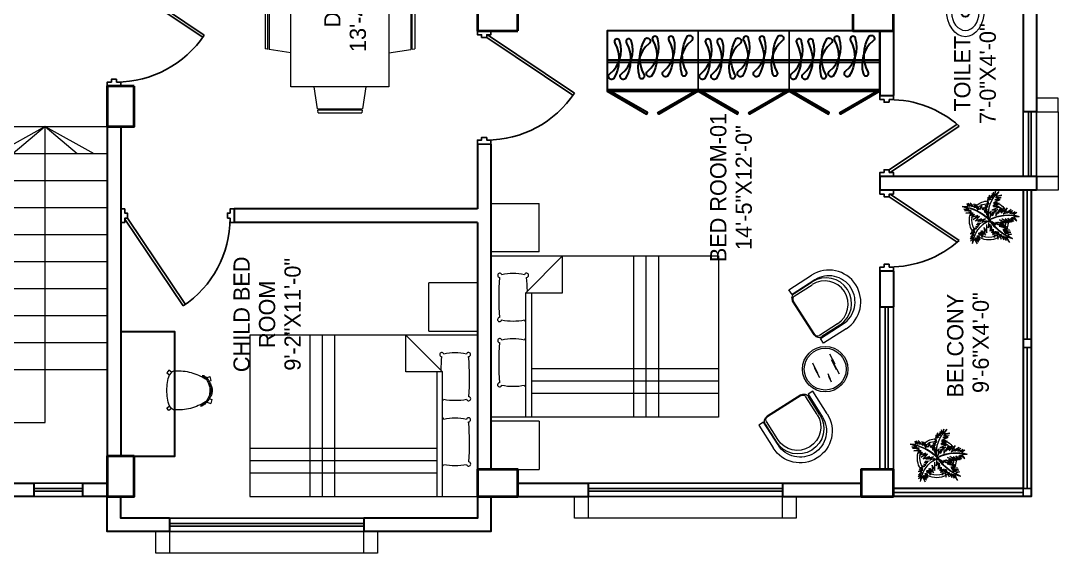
# Model space of a CAD drawing. Header units: inches. Extents: x -54558 to 35158, y -4190 to 41945.
# Drawn here: x -53897.2 to -53513.2, y 4150.1 to 4347.3 of the extents above; entities that cross this region are included whole.
import ezdxf

# ---------------------------------------------------------------- set-up
doc = ezdxf.new("R2010")
doc.units = ezdxf.units.IN
doc.header["$MEASUREMENT"] = 0
doc.linetypes.add('1054-EXTOPO$0$5m_plan_pc_00$0$801', pattern=[6.75, 5.625, -0.375, 0.375, -0.375])
doc.layers.get('0').update_dxf_attribs({"true_color": 0xe4c8de})
for name, color, linetype in [('A-ANNO-TEXT', 7, 'Continuous'), ('DIM', 9, 'Continuous'), ('door', 34, 'Continuous')]:
    doc.layers.add(name, color=color, linetype=linetype)
for name, color, linetype, lineweight in [('A-FURN-FIXD', 44, 'Continuous', 9), ('A_WALL', 7, 'Continuous', 30), ('colum', 241, 'Continuous', 40), ('illustr-TOILET FIXTURE', 7, 'Continuous', 0), ('illustr-TREE', 113, 'Continuous', 0), ('railing', 6, 'Continuous', 5), ('sanshade', 252, 'Continuous', 5), ('Stair', 44, 'Continuous', 13), ('thin', 251, 'Continuous', 20), ('Ver', 144, 'Continuous', 30), ('Wall-02', 7, 'Continuous', 30), ('windo', 140, 'Continuous', 25)]:
    doc.layers.add(name, color=color, linetype=linetype, lineweight=lineweight)
doc.layers.add('illustr-FURNITURE', color=7, linetype='Continuous', lineweight=0, true_color=0x000000)
doc.styles.get("Standard").update_dxf_attribs({"font": 'ARIALN.TTF'})

# ---------------------------------------------------------------- blocks, each defined once
blk = doc.blocks.new('tyer')
at = {"layer": 'sanshade'}
for points in [[(-25800.79, -9018.32), (-25792.79, -9018.32), (-25792.79, -9023.32), (-25800.79, -9023.32)], [(-25800.79, -9018.32), (-25792.79, -9018.32), (-25792.79, -9100.32), (-25800.79, -9100.32)], [(-25800.79, -9095.32), (-25792.79, -9095.32), (-25792.79, -9100.32), (-25800.79, -9100.32)]]:
    blk.add_lwpolyline(points, close=True, dxfattribs=at)
blk = doc.blocks.new('tw4')
at = {"layer": 'sanshade'}
for points in [[(-25480.79, -8923.32), (-25472.79, -8923.32), (-25472.79, -8928.32), (-25480.79, -8928.32)], [(-25480.79, -8928.32), (-25472.79, -8928.32), (-25472.79, -8952.32), (-25480.79, -8952.32)], [(-25480.79, -8957.32), (-25472.79, -8957.32), (-25472.79, -8952.32), (-25480.79, -8952.32)]]:
    blk.add_lwpolyline(points, close=True, dxfattribs=at)
blk = doc.blocks.new('fjfds')
at = {"layer": 'railing'}
for p, q in [((-25748.79, -8794.32), (-25748.79, -8804.32)), ((-25748.79, -8794.32), (-25652.79, -8794.32)), ((-25745.79, -8797.32), (-25745.79, -8801.32)), ((-25745.79, -8797.32), (-25655.79, -8797.32)), ((-25655.79, -8797.32), (-25655.79, -8804.32)), ((-25652.79, -8794.32), (-25652.79, -8804.32)), ((-25748.79, -8804.32), (-25655.79, -8804.32)), ((-25745.79, -8801.32), (-25655.79, -8801.32)), ((-25655.79, -8804.32), (-25652.79, -8804.32))]:
    blk.add_line(p, q, dxfattribs=at)
at = {"layer": 'Stair'}
for p, q in [((-25745.79, -8753.32), (-25745.79, -8794.32)), ((-25735.79, -8753.32), (-25735.79, -8794.32)), ((-25725.79, -8753.32), (-25725.79, -8794.32)), ((-25715.79, -8753.32), (-25715.79, -8794.32)), ((-25705.79, -8753.32), (-25705.79, -8794.32)), ((-25695.79, -8753.32), (-25695.79, -8794.32)), ((-25685.79, -8753.32), (-25685.79, -8794.32)), ((-25675.79, -8753.32), (-25675.79, -8794.32)), ((-25665.79, -8753.32), (-25665.79, -8794.32)), ((-25655.79, -8753.32), (-25655.79, -8794.32)), ((-25765.34, -8773.82), (-25646.9, -8773.82)), ((-25765.34, -8773.82), (-25765.34, -8822.32)), ((-25745.79, -8804.32), (-25745.79, -8845.32)), ((-25735.79, -8804.32), (-25735.79, -8845.32)), ((-25725.79, -8804.32), (-25725.79, -8845.32)), ((-25715.79, -8804.32), (-25715.79, -8845.32)), ((-25705.79, -8804.32), (-25705.79, -8845.32)), ((-25695.79, -8804.32), (-25695.79, -8845.32)), ((-25685.79, -8804.32), (-25685.79, -8845.32)), ((-25675.79, -8804.32), (-25675.79, -8845.32)), ((-25665.79, -8804.32), (-25665.79, -8845.32)), ((-25655.79, -8822.32), (-25665.79, -8804.32)), ((-25655.79, -8804.32), (-25655.79, -8845.32)), ((-25655.79, -8822.32), (-25665.79, -8810.47)), ((-25765.34, -8822.32), (-25655.79, -8822.32)), ((-25655.79, -8822.32), (-25665.79, -8840.32)), ((-25655.79, -8822.32), (-25665.79, -8834.17))]:
    blk.add_line(p, q, dxfattribs=at)
blk.add_circle((-25655.79, -8773.82), 1.51, dxfattribs=at)
blk = doc.blocks.new('efre')
at = {"layer": 'door'}
for p, q in [((10922.87, 10339.43), (10901.44, 10307.52)), ((10923.87, 10339.12), (10902.26, 10306.96))]:
    blk.add_line(p, q, dxfattribs=at)
for points in [[(10885.87, 10339.43), (10884.87, 10339.43), (10884.87, 10337.89), (10883.37, 10337.89), (10883.37, 10342.89), (10884.87, 10342.89), (10884.87, 10341.35), (10885.87, 10341.35)], [(10922.87, 10339.43), (10923.87, 10339.43), (10923.87, 10337.89), (10925.37, 10337.89), (10925.37, 10342.89), (10923.87, 10342.89), (10923.87, 10341.35), (10922.87, 10341.35)]]:
    blk.add_lwpolyline(points, close=True, dxfattribs=at)
blk.add_arc((10923.87, 10339.43), 39, 180, 236.3642, dxfattribs=at)
blk = doc.blocks.new('FURN_GEN_017')
at = {"layer": 'illustr-FURNITURE', "color": 251, "true_color": 0x636466}
for p, q in [((-12940.92, 14464.51), (-12942.17, 14456.51)), ((-12940.91, 14464.51), (-12924.44, 14464.51)), ((-12940.68, 14466.01), (-12940.84, 14465.01)), ((-12924.52, 14465.01), (-12940.84, 14465.01)), ((-12940.68, 14466.01), (-12924.68, 14466.01)), ((-12924.53, 14465.01), (-12924.68, 14466.01)), ((-12923.2, 14456.51), (-12924.45, 14464.51)), ((-12912.92, 14464.51), (-12914.17, 14456.51)), ((-12912.91, 14464.51), (-12896.44, 14464.51)), ((-12912.68, 14466.01), (-12912.84, 14465.01)), ((-12896.52, 14465.01), (-12912.84, 14465.01)), ((-12912.68, 14466.01), (-12896.68, 14466.01)), ((-12896.53, 14465.01), (-12896.68, 14466.01)), ((-12895.2, 14456.51), (-12896.45, 14464.51)), ((-12882.68, 14456.51), (-12954.68, 14456.51)), ((-12954.68, 14456.51), (-12954.68, 14420.51)), ((-12882.68, 14420.51), (-12882.68, 14456.51)), ((-12962.68, 14446.75), (-12954.68, 14448)), ((-12874.68, 14446.75), (-12882.68, 14448)), ((-12964.18, 14446.51), (-12963.18, 14446.67)), ((-12964.18, 14446.51), (-12964.18, 14430.51)), ((-12963.18, 14430.36), (-12963.18, 14446.67)), ((-12962.68, 14446.74), (-12962.68, 14430.27)), ((-12874.68, 14446.74), (-12874.68, 14430.27)), ((-12873.18, 14446.51), (-12874.18, 14446.67)), ((-12874.18, 14430.36), (-12874.18, 14446.67)), ((-12873.18, 14446.51), (-12873.18, 14430.51)), ((-12963.18, 14430.36), (-12964.18, 14430.51)), ((-12954.68, 14429.03), (-12962.68, 14430.28)), ((-12882.68, 14429.03), (-12874.68, 14430.28)), ((-12874.18, 14430.36), (-12873.18, 14430.51)), ((-12954.68, 14420.51), (-12882.68, 14420.51)), ((-12940.92, 14412.51), (-12942.17, 14420.52)), ((-12923.2, 14420.52), (-12924.45, 14412.51)), ((-12912.92, 14412.51), (-12914.17, 14420.52)), ((-12895.2, 14420.52), (-12896.45, 14412.51)), ((-12940.91, 14412.51), (-12924.44, 14412.51)), ((-12940.68, 14411.01), (-12940.84, 14412.01)), ((-12924.52, 14412.01), (-12940.84, 14412.01)), ((-12940.68, 14411.01), (-12924.68, 14411.01)), ((-12924.53, 14412.01), (-12924.68, 14411.01)), ((-12912.91, 14412.51), (-12896.44, 14412.51)), ((-12896.52, 14412.01), (-12912.84, 14412.01)), ((-12912.68, 14411.01), (-12912.84, 14412.01)), ((-12912.68, 14411.01), (-12896.68, 14411.01)), ((-12896.53, 14412.01), (-12896.68, 14411.01))]:
    blk.add_line(p, q, dxfattribs=at)
blk = doc.blocks.new('ref')
at = {"layer": 'illustr-FURNITURE', "color": 1}
for p, q in [((10741.37, 10194.33), (10741.37, 10176.37)), ((10741.37, 10194.33), (10759.22, 10194.33)), ((10759.22, 10176.37), (10759.22, 10194.33)), ((10759.27, 10194.28), (10759.22, 10194.28)), ((10760.72, 10194.3), (10820.47, 10194.3)), ((10760.72, 10110.03), (10760.72, 10194.3)), ((10820.47, 10194.3), (10820.47, 10110.03)), ((10821.92, 10194.28), (10821.97, 10194.28)), ((10821.97, 10176.37), (10821.97, 10194.33)), ((10839.83, 10194.33), (10821.97, 10194.33)), ((10839.83, 10194.33), (10839.83, 10176.37)), ((10760.72, 10181.41), (10806.86, 10181.41)), ((10820.47, 10167.8), (10806.86, 10181.41)), ((10806.86, 10181.41), (10806.86, 10167.8)), ((10759.22, 10176.37), (10741.37, 10176.37)), ((10806.86, 10179.26), (10760.72, 10179.26)), ((10769.48, 10110.03), (10769.48, 10179.26)), ((10774.06, 10110.03), (10774.06, 10179.26)), ((10778.65, 10110.03), (10778.65, 10179.26)), ((10821.97, 10176.37), (10839.83, 10176.37)), ((10806.86, 10167.8), (10820.47, 10167.8)), ((10820.47, 10141.48), (10760.72, 10141.48)), ((10820.47, 10136.9), (10760.72, 10136.9)), ((10820.47, 10132.31), (10760.72, 10132.31)), ((10820.47, 10110.03), (10760.72, 10110.03))]:
    blk.add_line(p, q, dxfattribs=at)
for centre, radius, start, end in [((10772.75, 10191.06), 0.776, 4.8213, 258.2519), ((10780.6, 10102.6), 88.81, 84.9917, 94.5708), ((10789.13, 10191), 0.776, 283.7421, 174.7412), ((10796.93, 10191.06), 0.776, 4.8213, 258.2519), ((10804.78, 10102.6), 88.81, 84.9917, 94.5708), ((10813.3, 10191), 0.776, 283.7421, 174.7412), ((10794.88, 10186.07), 22.68, 169.2326, 190.7674), ((10770.58, 10186.07), 19.19, 347.4169, 12.5831), ((10819.05, 10186.07), 22.68, 169.2326, 190.7674), ((10794.76, 10186.07), 19.19, 347.4169, 12.5831), ((10772.75, 10181.07), 0.776, 101.7481, 154.1337), ((10789.13, 10181.13), 0.776, 20.8386, 76.2579), ((10796.93, 10181.07), 0.776, 101.7481, 154.1337), ((10804.78, 10269.53), 88.81, 271.7617, 275.0083), ((10813.3, 10181.13), 0.776, 185.2588, 76.2579)]:
    blk.add_arc(centre, radius, start, end, dxfattribs=at)
blk = doc.blocks.new('www')
at = {"layer": 'illustr-FURNITURE', "color": 1}
for p, q in [((10806.97, 10296.75), (10747.22, 10296.75)), ((10747.22, 10296.75), (10747.22, 10212.48)), ((10755.98, 10296.75), (10755.98, 10227.52)), ((10760.57, 10296.75), (10760.57, 10227.52)), ((10765.15, 10296.75), (10765.15, 10227.52)), ((10806.97, 10212.48), (10806.97, 10296.75)), ((10806.97, 10274.46), (10747.22, 10274.46)), ((10806.97, 10269.88), (10747.22, 10269.88)), ((10806.97, 10265.3), (10747.22, 10265.3)), ((10793.37, 10238.98), (10806.97, 10238.98)), ((10806.97, 10238.98), (10793.37, 10225.37)), ((10793.37, 10225.37), (10793.37, 10238.98)), ((10808.47, 10230.4), (10808.47, 10212.45)), ((10808.47, 10230.4), (10826.33, 10230.4)), ((10826.33, 10212.45), (10826.33, 10230.4)), ((10793.37, 10227.52), (10747.22, 10227.52)), ((10747.22, 10225.37), (10793.37, 10225.37)), ((10747.22, 10212.48), (10806.97, 10212.48)), ((10808.43, 10212.5), (10808.47, 10212.5)), ((10826.33, 10212.45), (10808.47, 10212.45))]:
    blk.add_line(p, q, dxfattribs=at)
for centre, radius, start, end in [((10791.28, 10137.25), 88.81, 84.9917, 88.2383), ((10799.81, 10225.65), 0.776, 283.7421, 174.7412), ((10759.25, 10225.71), 0.776, 205.8663, 258.2519), ((10781.38, 10220.71), 22.68, 169.2326, 190.7674), ((10775.63, 10225.65), 0.776, 283.7421, 339.1614), ((10757.08, 10220.71), 19.19, 347.4169, 12.5831), ((10783.43, 10225.71), 0.776, 205.8663, 258.2519), ((10805.55, 10220.71), 22.68, 169.2326, 190.7674), ((10781.26, 10220.71), 19.19, 347.4169, 12.5831), ((10759.25, 10215.71), 0.776, 101.7481, 355.1787), ((10767.1, 10304.18), 88.81, 265.4292, 275.0083), ((10775.63, 10215.78), 0.776, 185.2588, 76.2579), ((10783.43, 10215.71), 0.776, 101.7481, 355.1787), ((10791.28, 10304.18), 88.81, 265.4292, 275.0083), ((10799.81, 10215.78), 0.776, 185.2588, 76.2579)]:
    blk.add_arc(centre, radius, start, end, dxfattribs=at)
blk = doc.blocks.new('214-151')
at = {"layer": 'A-FURN-FIXD', "linetype": '1054-EXTOPO$0$5m_plan_pc_00$0$801', "ltscale": 200, "transparency": 33554687}
for p, q in [((3549044, -189697), (3549020, -189729)), ((3549068, -189685), (3549044, -189697)), ((3549074, -189684), (3549068, -189685)), ((3549461, -189773), (3549511, -189757)), ((3549491, -189816), (3549523, -189806)), ((3549523, -189806), (3549511, -189757)), ((3548990, -189892), (3548990, -189935)), ((3549456, -190064), (3549502, -190078)), ((3549488, -190021), (3549515, -190029)), ((3549515, -190029), (3549502, -190078)), ((3549044, -190130), (3549020, -190098)), ((3549068, -190142), (3549044, -190130)), ((3549088, -190145), (3549068, -190142))]:
    blk.add_line(p, q, dxfattribs=at)
for points in [[(3549042, -189699), (3549014, -189675), (3548990, -189704), (3549020, -189730)], [(3549043, -190128), (3549014, -190152), (3548990, -190123), (3549020, -190097)]]:
    blk.add_lwpolyline(points, dxfattribs=at)
for centre, radius, start, end in [((3549120, -190283), 601, 56.9331, 94.4004), ((3549562, -189914), 573, 161.2442, 198.7295), ((3549397, -189753), 25.6, 48.1403, 108.2349), ((3549286, -189916), 213, 305.0364, 61.3583), ((3549302, -189916), 213, 305.0364, 61.3583), ((3549366, -189914), 159, 57.5277, 58.5623), ((3549366, -189914), 159, 325.8028, 37.5555), ((3549120, -189545), 601, 266.8766, 303.0669), ((3549417, -190072), 19.8, 246.1346, 318.4705), ((3549366, -189914), 159, 301.9687, 305.1543)]:
    blk.add_arc(centre, radius, start, end, dxfattribs=at)
blk = doc.blocks.new('FF')
at = {"lineweight": 30}
blk.add_circle((41709, 5735), 50, dxfattribs=at)
at = {"layer": 'illustr-TOILET FIXTURE'}
for p, q in [((41521, 5422), (41896, 5422)), ((41546, 5472), (41871, 5472)), ((41496, 5397), (41496, 5297)), ((41921, 5397), (41921, 5297)), ((41521, 5272), (41896, 5272))]:
    blk.add_line(p, q, dxfattribs=at)
for centre, start, end in [((41521, 5397), 90, 180), ((41896, 5397), 0, 90), ((41521, 5297), 180, 270), ((41896, 5297), 270, 0)]:
    blk.add_arc(centre, 25, start, end, dxfattribs=at)
at = {"layer": 'illustr-TOILET FIXTURE', "extrusion": (0, 0, -1)}
for centre, major_axis, ratio, start_param, end_param in [((41709, 5697), (0, -325), 0.692308, 0.806114, 5.477071), ((41709, 5735), (0, -212), 0.764706, 3.141593, 9.424778)]:
    blk.add_ellipse(centre, major_axis=major_axis, ratio=ratio, start_param=start_param, end_param=end_param, dxfattribs=at)
blk = doc.blocks.new('LJH')
at = {"color": 0}
for p, q in [((11325.4, 10234.99), (11291.75, 10234.99)), ((11325.4, 10234.24), (11291.75, 10234.24)), ((11359.05, 10234.99), (11325.4, 10234.99)), ((11359.05, 10234.24), (11325.4, 10234.24)), ((11392.7, 10234.99), (11359.05, 10234.99)), ((11392.7, 10234.24), (11359.05, 10234.24))]:
    blk.add_line(p, q, dxfattribs=at)
for points in [[(11296.1, 10230.65, 0.267392), (11295.61, 10243.91, 1.049005), (11294.36, 10241.96, -0.295269), (11297.93, 10230.07, -1.314488), (11296.1, 10230.65)], [(11302.59, 10242.25, 0.267392), (11303.08, 10228.99, 1.049005), (11304.33, 10230.95, -0.295269), (11300.75, 10242.83, -1.314488), (11302.59, 10242.25)], [(11308.53, 10242.25, 0.267392), (11309.02, 10228.99, 1.049005), (11310.27, 10230.95, -0.295269), (11306.69, 10242.83, -1.314488), (11308.53, 10242.25)], [(11311.74, 10229.67, 0.267392), (11311.25, 10242.93, 1.049005), (11310, 10240.97, -0.295269), (11313.58, 10229.09, -1.314488), (11311.74, 10229.67)], [(11318.23, 10241.27, 0.267392), (11318.72, 10228.01, 1.049005), (11319.97, 10229.97, -0.295269), (11316.4, 10241.85, -1.314488), (11318.23, 10241.27)], [(11322.56, 10241.27, 0.267392), (11323.05, 10228.01, 1.049005), (11324.3, 10229.97, -0.295269), (11320.72, 10241.85, -1.314488), (11322.56, 10241.27)], [(11329.75, 10230.65, 0.267392), (11329.26, 10243.91, 1.049005), (11328.01, 10241.96, -0.295269), (11331.58, 10230.07, -1.314488), (11329.75, 10230.65)], [(11336.24, 10242.25, 0.267392), (11336.73, 10228.99, 1.049005), (11337.98, 10230.95, -0.295269), (11334.41, 10242.83, -1.314488), (11336.24, 10242.25)], [(11342.18, 10242.25, 0.267392), (11342.67, 10228.99, 1.049005), (11343.92, 10230.95, -0.295269), (11340.34, 10242.83, -1.314488), (11342.18, 10242.25)], [(11345.39, 10229.67, 0.267392), (11344.9, 10242.93, 1.049005), (11343.65, 10240.97, -0.295269), (11347.23, 10229.09, -1.314488), (11345.39, 10229.67)], [(11351.89, 10241.27, 0.267392), (11352.38, 10228.01, 1.049005), (11353.62, 10229.97, -0.295269), (11350.05, 10241.85, -1.314488), (11351.89, 10241.27)], [(11356.21, 10241.27, 0.267392), (11356.7, 10228.01, 1.049005), (11357.95, 10229.97, -0.295269), (11354.38, 10241.85, -1.314488), (11356.21, 10241.27)], [(11363.4, 10230.65, 0.267392), (11362.91, 10243.91, 1.049005), (11361.66, 10241.96, -0.295269), (11365.23, 10230.07, -1.314488), (11363.4, 10230.65)], [(11369.89, 10242.25, 0.267392), (11370.38, 10228.99, 1.049005), (11371.63, 10230.95, -0.295269), (11368.06, 10242.83, -1.314488), (11369.89, 10242.25)], [(11375.83, 10242.25, 0.267392), (11376.32, 10228.99, 1.049005), (11377.57, 10230.95, -0.295269), (11373.99, 10242.83, -1.314488), (11375.83, 10242.25)], [(11379.04, 10229.67, 0.267392), (11378.55, 10242.93, 1.049005), (11377.3, 10240.97, -0.295269), (11380.88, 10229.09, -1.314488), (11379.04, 10229.67)], [(11385.54, 10241.27, 0.267392), (11386.03, 10228.01, 1.049005), (11387.28, 10229.97, -0.295269), (11383.7, 10241.85, -1.314488), (11385.54, 10241.27)], [(11389.86, 10241.27, 0.267392), (11390.35, 10228.01, 1.049005), (11391.6, 10229.97, -0.295269), (11388.03, 10241.85, -1.314488), (11389.86, 10241.27)]]:
    blk.add_lwpolyline(points, format="xyb", dxfattribs=at)
at = {"layer": 'A-FURN-FIXD', "lineweight": 30}
for p, q in [((11291.75, 10224), (11392.7, 10224)), ((11392.7, 10223.4), (11291.75, 10223.4))]:
    blk.add_line(p, q, dxfattribs=at)
for points in [[(11291.75, 10245.83), (11392.7, 10245.83), (11392.7, 10223.4), (11291.75, 10223.4)], [(11291.75, 10223.4), (11306.32, 10214.99), (11306.62, 10215.51), (11292.05, 10223.92)], [(11325.4, 10223.4), (11310.83, 10214.99), (11310.53, 10215.51), (11325.1, 10223.92)], [(11325.4, 10223.4), (11339.97, 10214.99), (11340.27, 10215.51), (11325.7, 10223.92)], [(11359.05, 10223.4), (11344.48, 10214.99), (11344.18, 10215.51), (11358.75, 10223.92)], [(11359.05, 10223.4), (11373.62, 10214.99), (11373.92, 10215.51), (11359.35, 10223.92)], [(11392.7, 10223.4), (11378.13, 10214.99), (11377.83, 10215.51), (11392.4, 10223.92)]]:
    blk.add_lwpolyline(points, close=True, dxfattribs=at)
at = {"layer": 'DIM'}
for p, q in [((11291.75, 10223.4), (11291.75, 10245.83)), ((11325.4, 10223.4), (11325.4, 10245.83)), ((11359.05, 10223.4), (11359.05, 10245.83))]:
    blk.add_line(p, q, dxfattribs=at)
blk = doc.blocks.new('armchair')
for p, q in [((10199, 8629), (10495, 8630)), ((10496, 8568), (10199, 8566)), ((10495, 8630), (10496, 8568)), ((10235, 8557, 502), (10469, 8558, 502)), ((10252, 8532, 502), (10486, 8533, 502)), ((10524, 8496, 502), (10526, 8057, 502)), ((10532, 8496, 502), (10534, 8057, 502)), ((10202, 7989), (10499, 7991)), ((10472, 7994, 502), (10238, 7993, 502)), ((10489, 8019, 502), (10255, 8018, 502)), ((10499, 7991), (10499, 7928)), ((10499, 7928), (10203, 7927))]:
    blk.add_line(p, q)
for centre, radius, start, end in [((10201, 8278), 351, 90.2984, 270.2984), ((10201, 8278), 288, 90.2984, 270.2984), ((10237, 8275, 502), 282, 90.2984, 270.2984), ((10253, 8275, 502), 257, 90.2984, 270.2984), ((10469, 8496, 502), 62.7, 0.2984, 90.2984), ((10486, 8496, 502), 37.6, 0.2984, 90.2984), ((10472, 8057, 502), 62.7, 270.2984, 0.2984), ((10488, 8057, 502), 37.6, 270.2984, 0.2984)]:
    blk.add_arc(centre, radius, start, end)
blk = doc.blocks.new('tea table')
for p, q in [((10147, 8997), (10106, 9053)), ((10162, 8970), (10121, 9026)), ((10322, 8938), (10242, 9034)), ((10120, 8850), (10040, 8945)), ((10161, 8811), (10081, 8906)), ((10353, 8893), (10273, 8989)), ((10190, 8754), (10111, 8850))]:
    blk.add_line(p, q)
for radius in [250, 230]:
    blk.add_circle((10200, 8929), radius)
blk = doc.blocks.new('jj')
at = {"layer": 'door'}
for p, q in [((11000.83, 10306.39), (11025.92, 10323.24)), ((11001.13, 10305.39), (11026.7, 10322.56))]:
    blk.add_line(p, q, dxfattribs=at)
for points in [[(11000.83, 10331.39), (11000.83, 10332.39), (11002.37, 10332.39), (11002.37, 10333.89), (10997.37, 10333.89), (10997.37, 10332.39), (10998.91, 10332.39), (10998.91, 10331.39)], [(11000.83, 10306.39), (11000.83, 10305.39), (11002.37, 10305.39), (11002.37, 10303.89), (10997.37, 10303.89), (10997.37, 10305.39), (10998.91, 10305.39), (10998.91, 10306.39)]]:
    blk.add_lwpolyline(points, close=True, dxfattribs=at)
blk.add_arc((11000.83, 10293.39), 39, 48.4266, 90, dxfattribs=at)
blk = doc.blocks.new('gfsv')
at = {"layer": 'illustr-TREE', "color": 114, "true_color": 0x139b48}
for p, q in [((-19140.11, -7522.01), (-19139.05, -7522.51)), ((-19138.83, -7523.25), (-19140.11, -7522.01)), ((-19140.03, -7521.46), (-19139.13, -7521.95)), ((-19139.05, -7522.51), (-19140.03, -7521.46)), ((-19139.94, -7521.15), (-19139.07, -7521.44)), ((-19139.13, -7521.95), (-19139.94, -7521.15)), ((-19138.47, -7521.62), (-19139.14, -7519.95)), ((-19139.07, -7521.44), (-19139.14, -7519.95)), ((-19138.44, -7520.36), (-19138.47, -7521.62)), ((-19138.11, -7522.31), (-19138.44, -7520.36)), ((-19138.11, -7520.52), (-19138.11, -7522.31)), ((-19137.74, -7522.39), (-19138.11, -7520.52)), ((-19137.39, -7520.88), (-19137.74, -7522.39)), ((-19137.42, -7522.78), (-19137.39, -7520.88)), ((-19136.72, -7521.8), (-19137.42, -7522.78)), ((-19137.02, -7523.12), (-19136.72, -7521.8)), ((-19131.97, -7522.01), (-19132.11, -7522.84)), ((-19131.9, -7523), (-19131.97, -7522.01)), ((-19130.61, -7522), (-19131.23, -7522.84)), ((-19130.81, -7522.81), (-19130.61, -7522)), ((-19139.85, -7522.94), (-19138.83, -7523.25)), ((-19138.26, -7524.11), (-19139.85, -7522.94)), ((-19139.78, -7523.45), (-19138.26, -7524.11)), ((-19138.34, -7524.64), (-19139.78, -7523.45)), ((-19139.67, -7524.94), (-19138.34, -7524.64)), ((-19136.22, -7522.25), (-19137.02, -7523.12)), ((-19136.81, -7524.08), (-19136.22, -7522.25)), ((-19135.72, -7522.81), (-19136.81, -7524.08)), ((-19136.53, -7524.51), (-19135.72, -7522.81)), ((-19135.25, -7523.31), (-19136.53, -7524.51)), ((-19135.94, -7525.04), (-19135.25, -7523.31)), ((-19135.22, -7524.06), (-19135.94, -7525.04)), ((-19135.87, -7526.04), (-19135.22, -7524.06)), ((-19135.21, -7524.53), (-19135.87, -7526.04)), ((-19135.48, -7525.74), (-19135.21, -7524.53)), ((-19134.73, -7523.95), (-19134.78, -7524.94)), ((-19134.38, -7524.55), (-19134.73, -7523.95)), ((-19134.39, -7523.69), (-19134.38, -7524.55)), ((-19134.08, -7524.26), (-19134.39, -7523.69)), ((-19133.9, -7523.5), (-19134.08, -7524.26)), ((-19133.67, -7524.03), (-19133.9, -7523.5)), ((-19133.35, -7522.94), (-19133.67, -7524.03)), ((-19133.01, -7522.73), (-19133.39, -7523.77)), ((-19133.39, -7523.77), (-19133.35, -7522.94)), ((-19132.59, -7523.23), (-19133.01, -7522.73)), ((-19132.74, -7522.49), (-19132.59, -7523.23)), ((-19132.3, -7523.23), (-19132.74, -7522.49)), ((-19132.42, -7522.27), (-19132.28, -7522.87)), ((-19132.11, -7522.84), (-19132.42, -7522.27)), ((-19132.32, -7524.59), (-19131.26, -7525.42)), ((-19130.99, -7525.26), (-19132.32, -7524.59)), ((-19132.28, -7522.87), (-19132.3, -7523.23)), ((-19132.2, -7524.29), (-19130.99, -7525.26)), ((-19130.38, -7524.59), (-19132.2, -7524.29)), ((-19131.47, -7522.35), (-19131.9, -7523)), ((-19131.08, -7522.14), (-19131.69, -7522.97)), ((-19131.69, -7522.97), (-19131.47, -7522.35)), ((-19131.42, -7523.84), (-19130.38, -7524.59)), ((-19130.13, -7524.42), (-19131.42, -7523.84)), ((-19131.23, -7522.84), (-19131.08, -7522.14)), ((-19130.96, -7523.48), (-19130.13, -7524.42)), ((-19129.7, -7524.25), (-19130.96, -7523.48)), ((-19130, -7522.11), (-19130.81, -7522.81)), ((-19130.69, -7523.27), (-19129.7, -7524.25)), ((-19129.26, -7523.88), (-19130.69, -7523.27)), ((-19130.68, -7522.91), (-19130, -7522.11)), ((-19129.37, -7522.63), (-19130.63, -7523.08)), ((-19130.63, -7523.08), (-19129.26, -7523.88)), ((-19142.15, -7527.05), (-19141.38, -7527.4)), ((-19141.37, -7527.67), (-19142.15, -7527.05)), ((-19141.68, -7526.82), (-19141.26, -7527.27)), ((-19141.38, -7527.4), (-19141.68, -7526.82)), ((-19141.42, -7526.6), (-19141.5, -7527.08)), ((-19141.4, -7527.05), (-19141.42, -7526.6)), ((-19141.32, -7526.68), (-19140.79, -7527.22)), ((-19140.95, -7527.46), (-19141.32, -7526.68)), ((-19141.26, -7527.27), (-19140.95, -7527.46)), ((-19140.97, -7526.59), (-19139.89, -7526.86)), ((-19140.79, -7527.22), (-19140.97, -7526.59)), ((-19140.61, -7526.42), (-19139.52, -7526.77)), ((-19139.89, -7526.86), (-19140.61, -7526.42)), ((-19139.84, -7526.29), (-19139.1, -7526.57)), ((-19139.52, -7526.77), (-19139.84, -7526.29)), ((-19138.22, -7525.34), (-19139.67, -7524.94)), ((-19139.4, -7525.99), (-19138.7, -7526.48)), ((-19139.1, -7526.57), (-19139.4, -7525.99)), ((-19139, -7525.86), (-19138.15, -7526.37)), ((-19138.7, -7526.48), (-19139, -7525.86)), ((-19138.85, -7525.6), (-19138.22, -7525.34)), ((-19137.48, -7525.94), (-19138.85, -7525.6)), ((-19138.74, -7526.04), (-19137.48, -7525.94)), ((-19136.98, -7526.37), (-19138.74, -7526.04)), ((-19138.52, -7526.94), (-19136.98, -7526.37)), ((-19136.89, -7526.61), (-19138.52, -7526.94)), ((-19138.45, -7526.25), (-19136.18, -7526.56)), ((-19137.95, -7527.54), (-19136.89, -7526.61)), ((-19135.75, -7527.18), (-19137.95, -7527.54)), ((-19136.25, -7527.26), (-19137.82, -7528.05)), ((-19135.65, -7526.97), (-19135.49, -7526.95)), ((-19134.92, -7525.12), (-19135.48, -7525.74)), ((-19135.42, -7527.05), (-19134.63, -7525.91)), ((-19135.42, -7527.05), (-19134.3, -7528.75)), ((-19135.36, -7526.97), (-19133.49, -7526.75)), ((-19135.35, -7526.32), (-19134.92, -7525.12)), ((-19134.63, -7525.91), (-19135.35, -7526.32)), ((-19133.49, -7526.75), (-19134.51, -7527.22)), ((-19134.51, -7527.22), (-19132.62, -7527.32)), ((-19132.24, -7526.41), (-19134.41, -7526.43)), ((-19132.62, -7527.32), (-19134.15, -7527.56)), ((-19133.62, -7525.69), (-19132.24, -7526.41)), ((-19131.57, -7526.07), (-19133.62, -7525.69)), ((-19132.77, -7524.92), (-19131.79, -7525.64)), ((-19131.26, -7525.42), (-19132.77, -7524.92)), ((-19131.79, -7525.64), (-19132.77, -7525.14)), ((-19132.77, -7525.14), (-19131.57, -7526.07)), ((-19143.17, -7528.74), (-19142.14, -7528.45)), ((-19142.12, -7528.62), (-19143.17, -7528.74)), ((-19143.1, -7529.55), (-19142.01, -7528.76)), ((-19142.92, -7528.17), (-19141.87, -7528.13)), ((-19142.14, -7528.45), (-19142.92, -7528.17)), ((-19142.54, -7527.86), (-19141.51, -7527.82)), ((-19141.87, -7528.13), (-19142.54, -7527.86)), ((-19142.14, -7527.65), (-19141.37, -7527.67)), ((-19141.51, -7527.82), (-19142.14, -7527.65)), ((-19142.01, -7528.76), (-19142.12, -7530.35)), ((-19142.12, -7530.35), (-19141.83, -7528.81)), ((-19141.83, -7528.81), (-19141.56, -7530.18)), ((-19141.56, -7530.18), (-19141.5, -7528.72)), ((-19141.5, -7528.72), (-19141.19, -7529.92)), ((-19141.19, -7529.92), (-19140.94, -7528.53)), ((-19140.94, -7528.53), (-19140.91, -7529.82)), ((-19140.91, -7529.82), (-19140.13, -7528.14)), ((-19140.13, -7528.14), (-19140.01, -7529.68)), ((-19140.01, -7529.68), (-19139.82, -7528.21)), ((-19139.82, -7528.21), (-19139.73, -7529.55)), ((-19139.73, -7529.55), (-19139.29, -7528.02)), ((-19139.29, -7528.02), (-19139.24, -7529.24)), ((-19139.24, -7529.24), (-19139.11, -7528.14)), ((-19139.11, -7528.14), (-19139.01, -7529.66)), ((-19139.01, -7529.66), (-19138.18, -7527.74)), ((-19137.55, -7530.06), (-19138.86, -7531.01)), ((-19138.86, -7531.01), (-19137.38, -7530.21)), ((-19137.38, -7530.21), (-19138.8, -7531.73)), ((-19137.33, -7529.38), (-19138.64, -7530.44)), ((-19138.64, -7530.44), (-19137.55, -7530.06)), ((-19136.7, -7528.78), (-19138.55, -7529.89)), ((-19138.55, -7529.89), (-19137.33, -7529.38)), ((-19136.67, -7527.87), (-19138.39, -7528.79)), ((-19138.39, -7528.79), (-19136.7, -7528.78)), ((-19138.18, -7527.74), (-19138.35, -7529.29)), ((-19138.35, -7529.29), (-19138, -7528.79)), ((-19137.82, -7528.05), (-19136.67, -7527.87)), ((-19135.63, -7529.72), (-19134.87, -7531.97)), ((-19134.81, -7531.37), (-19135.63, -7529.72)), ((-19135.1, -7529.99), (-19134.81, -7531.37)), ((-19134.44, -7530.93), (-19135.1, -7529.99)), ((-19135.08, -7527.83), (-19134.38, -7529.27)), ((-19134.3, -7528.75), (-19135.08, -7527.83)), ((-19135, -7529.32), (-19134.44, -7530.93)), ((-19134.64, -7530.19), (-19135, -7529.32)), ((-19134.99, -7528.75), (-19134.64, -7530.19)), ((-19134.38, -7529.27), (-19134.99, -7528.75)), ((-19134.65, -7529.86), (-19134.14, -7531.17)), ((-19134.38, -7530.93), (-19134.65, -7529.86)), ((-19134.36, -7529.34), (-19133.75, -7531.64)), ((-19134.14, -7531.17), (-19134.36, -7529.34)), ((-19134.15, -7527.56), (-19132.24, -7527.75)), ((-19133.98, -7529.69), (-19133.36, -7531.97)), ((-19133.75, -7531.64), (-19133.98, -7529.69)), ((-19132.24, -7527.75), (-19133.13, -7528.12)), ((-19133.13, -7528.12), (-19131.6, -7528.01)), ((-19130.98, -7528.41), (-19132.63, -7528.79)), ((-19132.63, -7528.79), (-19130.51, -7529.44)), ((-19132.58, -7529.32), (-19130.52, -7530.22)), ((-19130.51, -7529.44), (-19132.58, -7529.32)), ((-19131.6, -7528.01), (-19132.56, -7528.57)), ((-19132.56, -7528.57), (-19130.98, -7528.41)), ((-19131.82, -7530.03), (-19130.38, -7530.89)), ((-19130.52, -7530.22), (-19131.82, -7530.03)), ((-19138.8, -7531.73), (-19137.13, -7530.69)), ((-19137.13, -7530.69), (-19138.34, -7532.81)), ((-19138.34, -7532.81), (-19137.37, -7531.69)), ((-19137.37, -7531.69), (-19138.08, -7533.27)), ((-19138.08, -7533.27), (-19137.33, -7532.45)), ((-19137.33, -7532.45), (-19137.78, -7533.85)), ((-19136.1, -7531.92), (-19135.17, -7533.17)), ((-19135.06, -7532.85), (-19136.1, -7531.92)), ((-19136.09, -7532.73), (-19135.21, -7533.44)), ((-19135.17, -7533.17), (-19136.09, -7532.73)), ((-19135.92, -7530.35), (-19135.02, -7532.47)), ((-19134.87, -7531.97), (-19135.92, -7530.35)), ((-19135.87, -7531.24), (-19135.06, -7532.85)), ((-19135.02, -7532.47), (-19135.87, -7531.24)), ((-19134.64, -7530.37), (-19134.38, -7530.93)), ((-19133.36, -7531.97), (-19133.11, -7530.66)), ((-19133.11, -7530.66), (-19132.97, -7532.41)), ((-19132.97, -7532.41), (-19132.74, -7530.74)), ((-19132.74, -7530.74), (-19132.61, -7532.59)), ((-19132.61, -7532.59), (-19132.37, -7531)), ((-19132.37, -7531), (-19132.33, -7532.7)), ((-19132.33, -7532.7), (-19132.02, -7531.16)), ((-19132.02, -7531.16), (-19131.85, -7532.88)), ((-19131.85, -7532.88), (-19131.54, -7531.86)), ((-19131.54, -7531.86), (-19130.74, -7533.16)), ((-19131.43, -7530.69), (-19130.21, -7531.51)), ((-19130.38, -7530.89), (-19131.43, -7530.69)), ((-19131.22, -7531.22), (-19129.61, -7532.36)), ((-19130.21, -7531.51), (-19131.22, -7531.22)), ((-19131.17, -7531.72), (-19130.74, -7533.16)), ((-19129.61, -7532.36), (-19131.17, -7531.72)), ((-19137.78, -7533.85), (-19137.22, -7533.01)), ((-19137.22, -7533.01), (-19137.57, -7534.36)), ((-19137.57, -7534.36), (-19136.99, -7533.47)), ((-19136.99, -7533.47), (-19136.55, -7534.9)), ((-19136.55, -7533.5), (-19136.55, -7534.9)), ((-19135.35, -7534.35), (-19136.55, -7533.5)), ((-19135.21, -7533.44), (-19136.35, -7533.11)), ((-19136.35, -7533.11), (-19135.35, -7534.35))]:
    blk.add_line(p, q, dxfattribs=at)
for centre, radius, start, end in [((-19128.04, -7519), 11.14, 184.8641, 225.4849), ((-19127.45, -7518.53), 11.77, 186.927, 225.8123), ((-19128.31, -7530.61), 8.05, 97.5401, 152.9698), ((-19137.08, -7534.91), 8.05, 81.1775, 138.3266), ((-19125.07, -7532.31), 11.77, 154.4151, 192.7221), ((-19141.76, -7537.3), 11.77, 20.5975, 59.3099), ((-19141.31, -7536.7), 11.14, 18.5346, 56.762), ((-19125.78, -7532.06), 11.14, 156.5576, 194.785)]:
    blk.add_arc(centre, radius, start, end, dxfattribs=at)
blk = doc.blocks.new('sss')
at = {"layer": 'thin', "color": 36}
for radius, start, end in [(5.64, 115.6577, 116.0773), (5.64, 105.3767, 111.9415), (4.89, 103.9007, 108.8883), (5.64, 57.4756, 104.2899), (4.89, 61.8531, 100.8192), (5.64, 51.6167, 56.4913), (5.64, 140.808, 176.9255), (4.89, 153.9151, 175.965), (4.89, 140.8987, 152.5456), (5.64, 136.4792, 139.5509), (5.64, 132.2157, 133.1804), (4.89, 135.3729, 136.8717), (4.89, 58.6484, 61.5791), (4.89, 28.8648, 35.5705), (4.89, 20.5118, 25.5966), (5.64, 35.9986, 36.5988), (4.89, 340.5694, 20.1944), (5.64, 332.6672, 28.4122), (4.89, 178.4351, 178.7003), (5.64, 199.0461, 207.9874), (5.64, 209.185, 230.5847), (4.89, 205.2449, 228.3342), (5.64, 230.7925, 236.3345), (4.89, 229.5251, 232.8857), (4.89, 234.467, 237.787), (4.89, 242.9454, 245.7689), (4.89, 301.9218, 302.255), (4.89, 323.3496, 327.1942), (4.89, 331.0839, 340.0145), (5.64, 320.6426, 322.4916), (5.64, 325.1264, 331.4388), (5.64, 238.4668, 245.0437), (5.64, 248.0786, 248.2717), (5.64, 264.5369, 265.2564), (4.89, 266.1446, 266.5826), (4.89, 270.2537, 273.22), (5.64, 270.5271, 272.3534), (5.64, 273.4308, 293.4009), (4.89, 275.4094, 290.9372), (4.89, 291.9275, 294.6609), (5.64, 295.2219, 298.3019), (5.64, 301.0384, 302.6761), (5.64, 307.0561, 307.1985)]:
    blk.add_arc((-19798.75, -6970.7), radius, start, end, dxfattribs=at)
at = {"layer": 'thin', "xscale": 1.094516021037634, "yscale": 1.094516021037634, "zscale": 1.094516021037634}
blk.add_blockref('gfsv', (1145.34, 1267.67), dxfattribs=at)

msp = doc.modelspace()

# ---------------------------------------------------------------- linework, layer by layer
at = {"layer": 'A-FURN-FIXD', "lineweight": 30}
msp.add_lwpolyline([(-53860.246, 4232.087), (-53860.246, 4186.114), (-53840.246, 4186.114), (-53840.246, 4232.087)], close=True, dxfattribs=at)
at = {"layer": 'A_WALL', "ltscale": 0.25}
for p, q in [((-53579.246, 4319.614), (-53574.246, 4319.614)), ((-53728.246, 4277.614), (-53818.246, 4277.614)), ((-53728.246, 4272.614), (-53818.246, 4272.614))]:
    msp.add_line(p, q, dxfattribs=at)
for points in [[(-53842.246, 4158.114), (-53865.246, 4158.114), (-53865.246, 4171.114)], [(-53842.246, 4163.114), (-53860.246, 4163.114), (-53860.246, 4171.114)], [(-53728.246, 4171.114), (-53728.246, 4163.114), (-53770.246, 4163.114)], [(-53723.246, 4171.114), (-53723.246, 4158.114), (-53770.246, 4158.114)]]:
    msp.add_lwpolyline(points, dxfattribs=at)
at = {"layer": 'colum'}
for points in [[(-53713.246, 4343.614), (-53713.246, 4353.614), (-53728.246, 4353.614), (-53728.246, 4343.614)], [(-53574.246, 4343.614), (-53574.246, 4353.614), (-53589.246, 4353.614), (-53589.246, 4343.614)], [(-53855.246, 4323.114), (-53865.246, 4323.114), (-53865.246, 4308.114), (-53855.246, 4308.114)], [(-53855.246, 4186.114), (-53865.246, 4186.114), (-53865.246, 4171.114), (-53855.246, 4171.114)], [(-53713.246, 4171.114), (-53713.246, 4181.114), (-53728.246, 4181.114), (-53728.246, 4171.114)], [(-53574.246, 4171.114), (-53574.246, 4181.114), (-53586.246, 4181.114), (-53586.246, 4171.114)]]:
    msp.add_lwpolyline(points, close=True, dxfattribs=at)
at = {"layer": 'Ver'}
for points in [[(-53526.246, 4284.614), (-53526.246, 4174.114), (-53574.246, 4174.114)], [(-53523.246, 4284.614), (-53523.246, 4171.114), (-53574.246, 4171.114)]]:
    msp.add_lwpolyline(points, dxfattribs=at)
at = {"layer": 'Wall-02'}
for p, q in [((-53521.246, 4383.614), (-53521.246, 4313.614)), ((-53526.246, 4378.614), (-53526.246, 4313.614)), ((-53579.246, 4343.614), (-53579.246, 4319.614)), ((-53574.246, 4343.614), (-53574.246, 4319.614)), ((-53521.246, 4313.614), (-53526.246, 4313.614)), ((-53865.246, 4308.114), (-53865.246, 4186.114)), ((-53860.246, 4308.114), (-53860.246, 4186.114)), ((-53728.246, 4301.614), (-53728.246, 4277.614)), ((-53723.246, 4301.614), (-53723.246, 4181.114)), ((-53579.246, 4289.614), (-53579.246, 4284.614)), ((-53521.246, 4289.614), (-53579.246, 4289.614)), ((-53521.246, 4289.614), (-53521.246, 4284.614)), ((-53521.246, 4284.614), (-53579.246, 4284.614)), ((-53818.246, 4277.614), (-53818.246, 4272.614)), ((-53728.246, 4272.614), (-53728.246, 4181.114)), ((-53579.246, 4254.614), (-53579.246, 4241.413)), ((-53574.246, 4254.614), (-53579.246, 4254.614)), ((-53574.246, 4254.614), (-53574.246, 4241.413)), ((-53579.246, 4241.413), (-53574.246, 4241.413)), ((-53902.246, 4176.114), (-53892.246, 4176.114)), ((-53892.246, 4171.114), (-53892.246, 4176.114)), ((-53874.246, 4176.114), (-53865.246, 4176.114)), ((-53874.246, 4171.114), (-53874.246, 4176.114)), ((-53713.246, 4176.114), (-53687.246, 4176.114)), ((-53687.246, 4176.114), (-53687.246, 4171.114)), ((-53615.246, 4176.114), (-53586.246, 4176.114)), ((-53615.246, 4176.114), (-53615.246, 4171.114)), ((-53892.246, 4171.114), (-53902.246, 4171.114)), ((-53865.246, 4171.114), (-53874.246, 4171.114)), ((-53713.246, 4171.114), (-53687.246, 4171.114)), ((-53615.246, 4171.114), (-53586.246, 4171.114)), ((-53842.246, 4163.114), (-53842.246, 4158.114)), ((-53770.246, 4163.114), (-53770.246, 4158.114))]:
    msp.add_line(p, q, dxfattribs=at)
at = {"layer": 'windo'}
for p, q in [((-53526.246, 4313.614), (-53526.246, 4289.614)), ((-53524.246, 4313.614), (-53524.246, 4289.614)), ((-53523.246, 4289.614), (-53523.246, 4313.614)), ((-53521.246, 4289.614), (-53521.246, 4313.614)), ((-53579.246, 4181.114), (-53579.246, 4241.413)), ((-53577.246, 4181.114), (-53577.246, 4241.413)), ((-53576.246, 4181.114), (-53576.246, 4241.413)), ((-53574.246, 4181.114), (-53574.246, 4241.413)), ((-53874.246, 4176.114), (-53892.246, 4176.114)), ((-53874.246, 4174.114), (-53892.246, 4174.114)), ((-53687.246, 4176.114), (-53615.246, 4176.114)), ((-53687.246, 4174.114), (-53615.246, 4174.114)), ((-53874.246, 4173.114), (-53892.246, 4173.114)), ((-53874.246, 4171.114), (-53892.246, 4171.114)), ((-53615.246, 4173.114), (-53687.246, 4173.114)), ((-53615.246, 4171.114), (-53687.246, 4171.114)), ((-53842.246, 4163.114), (-53770.246, 4163.114)), ((-53842.246, 4161.114), (-53770.246, 4161.114)), ((-53770.246, 4160.114), (-53842.246, 4160.114)), ((-53770.246, 4158.114), (-53842.246, 4158.114))]:
    msp.add_line(p, q, dxfattribs=at)
for points in [[(-53524.746, 4284.614), (-53524.746, 4229.364)], [(-53524.746, 4226.364), (-53524.746, 4174.114)], [(-53526.246, 4172.614), (-53574.246, 4172.614)]]:
    msp.add_lwpolyline(points, dxfattribs=at)
for points in [[(-53526.246, 4229.364), (-53526.246, 4226.364), (-53523.246, 4226.364), (-53523.246, 4229.364)], [(-53526.246, 4174.114), (-53526.246, 4171.114), (-53523.246, 4171.114), (-53523.246, 4174.114)]]:
    msp.add_lwpolyline(points, close=True, dxfattribs=at)

# ---------------------------------------------------------------- block references
at = {"rotation": 90}
msp.add_blockref('fjfds', (-62710.566, 29963.902), dxfattribs=at)
at = {"lineweight": -3, "transparency": 33554687, "xscale": -0.03125, "yscale": 0.03125, "zscale": 0.03125, "rotation": 180}
msp.add_blockref('214-151', (-164749.071, -1724.374), dxfattribs=at)
at = {"layer": 'A-FURN-FIXD', "lineweight": 30, "yscale": 0.0336509999979171}
for name, p, xscale, zscale, rotation in [('armchair', (-53458.137, 4662.492), 0.03365099999654506, 0.033651, 212.478178169233), ('tea table', (-53199.269, 4437.198), 0.03365099999860725, 0.033651, 167.47817817154), ('armchair', (-53659.412, 3756.234), -0.03365100000268303, 0.03365100000000001, 302.4781781625806)]:
    msp.add_blockref(name, p, dxfattribs=dict(at, xscale=xscale, zscale=zscale, rotation=rotation))
at = {"layer": 'A_WALL', "rotation": 90}
for name, p in [('efre', (-43522.357, -6560.251)), ('efre', (-43385.357, -6581.751)), ('ref', (-43528.949, -6560.251)), ('www', (-43515.766, -6576.109))]:
    msp.add_blockref(name, p, dxfattribs=at)
at = {"layer": 'A_WALL', "xscale": 0.03125, "yscale": 0.03125, "zscale": 0.03125, "rotation": 180}
msp.add_blockref('FF', (-52244.227, 4529.57), dxfattribs=at)
at = {"layer": 'A_WALL', "xscale": -1}
for name, p in [('LJH', (-42287.498, -5902.22)), ('efre', (-42934.881, -6065.274))]:
    msp.add_blockref(name, p, dxfattribs=at)
at = {"layer": 'A_WALL'}
msp.add_blockref('jj', (-64576.611, -6014.274), dxfattribs=at)
at = {"layer": 'A_WALL', "xscale": -1, "rotation": 180}
msp.add_blockref('jj', (-64576.611, 14588.503), dxfattribs=at)
at = {"layer": 'colum', "rotation": 180}
msp.add_blockref('tw4', (-78994.034, -4638.706), dxfattribs=at)
at = {"layer": 'illustr-FURNITURE', "xscale": -1.007080078125, "yscale": 1.007080078125, "zscale": 1.007080078124878, "rotation": 90}
msp.add_blockref('FURN_GEN_017', (-39238.361, -8651.113), dxfattribs=at)
at = {"layer": 'railing', "rotation": 90}
for p in [(-62710.566, 29963.902), (-62865.566, 29950.902)]:
    msp.add_blockref('tyer', p, dxfattribs=at)
at = {"layer": 'thin', "transparency": 33554687, "xscale": -1.282177818138734, "yscale": 1.282177818138734, "zscale": 1.282177818143218, "rotation": 90}
for p in [(-62476.596, -21112.153), (-62495.841, -21200.192)]:
    msp.add_blockref('sss', p, dxfattribs=at)

# ---------------------------------------------------------------- texts
at = {"layer": 'A-ANNO-TEXT', "char_height": 6, "attachment_point": 8, "rotation": 90, "line_spacing_factor": 0.942857}
for s, insert, width in [('\\pt102;{\\fChiller|b0|i0|c0|p82;\\C242;\\c2564301;DINING \\P\\ptz;13\'-4"X10\'-7"}', (-53769.4, 4358.834), 52.39391), ('{\\fChiller|b0|i0|c0|p82;\\C242;\\c2564301;TOILET\\P7\'-0"X4\'-0"}', (-53536.268, 4327.684), 39.77403), ('{\\fChiller|b0|i0|c0|p82;\\C242;\\c2564301;BED ROOM-01 14\'-5"X12\'-0"}', (-53626.579, 4285.528), 59.66043), ('{\\fChiller|b0|i0|c0|p82;\\C242;\\c2564301;CHILD BED ROOM 9\'-2"X11\'-0"}', (-53793.567, 4238.599), 59.66043), ('{\\fChiller|b0|i0|c0|p82;\\C242;\\c2564301;BELCONY\\P 9\'-6"X4\'-0"}', (-53538.862, 4226.994), 59.66043)]:
    msp.add_mtext(s, dxfattribs=dict(at, insert=insert, width=width))

doc.saveas('drawing.dxf')
